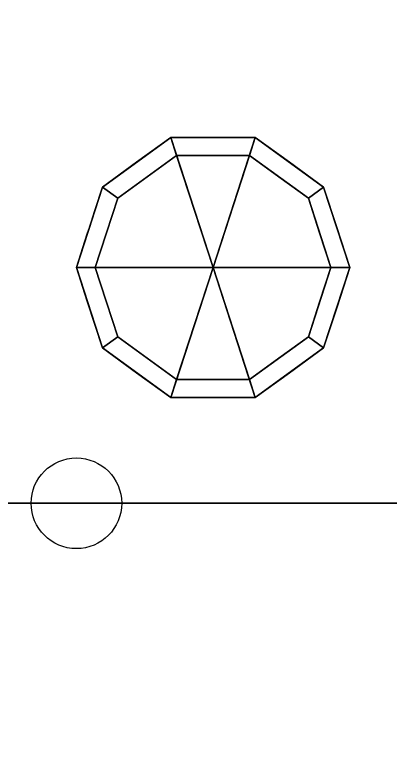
# Model space of a CAD drawing. Extents: x -1 to 1781, y -1098 to 1.
# Drawn here: x 353.9 to 433.6, y -697.8 to -541.4 of the extents above; entities that cross this region are included whole.
import ezdxf

# ---------------------------------------------------------------- set-up
doc = ezdxf.new("R2010")
doc.units = 0
doc.layers.add('IQ_200_3D', color=1, linetype='Continuous')
doc.layers.add('IQ_GRAY_3D', color=254, linetype='Continuous')

msp = doc.modelspace()

# ---------------------------------------------------------------- linework, layer by layer
at = {"layer": 'IQ_200_3D'}
msp.add_circle((367, -645, 799.66), 9.61, dxfattribs=at)

# ---------------------------------------------------------------- meshes
mesh = msp.add_polyface(dxfattribs=at)
corners = [(23, 0, 800), (23, -645, 800), (1757, -645, 800), (1757, 0, 800)]
mesh.append_faces([[corners[k] for k in face] for face in [(0, 1, 2, 3)]])
mesh = msp.add_polyface(dxfattribs=at)
corners = [(1757, -645, 150), (23, -645, 150), (23, 0, 150), (1757, 0, 150)]
mesh.append_faces([[corners[k] for k in face] for face in [(0, 1, 2, 3)]])
mesh = msp.add_polyface(dxfattribs=at)
corners = [(396, -595, 150), (425, -595, 150), (419.46, -577.95, 150), (404.96, -567.42, 150), (387.04, -567.42, 150), (372.54, -577.95, 150), (367, -595, 150)]
mesh.append_faces([[corners[k] for k in face] for face in [(0, 4, 5, 6)]], dxfattribs={"vtx0": -1})
mesh.append_faces([[corners[k] for k in face] for face in [(0, 3, 4)]], dxfattribs={"vtx0": -1, "vtx2": -1})
mesh.append_faces([[corners[k] for k in face] for face in [(0, 1, 2, 3)]], dxfattribs={"vtx3": -1})
mesh = msp.add_polyface(dxfattribs=at)
corners = [(367, -595, 150), (372.54, -577.95, 150), (387.04, -567.42, 150), (404.96, -567.42, 150), (419.46, -577.95, 150), (425, -595, 150), (425, -595, 25), (419.46, -577.95, 25), (404.96, -567.42, 25), (387.04, -567.42, 25), (372.54, -577.95, 25), (367, -595, 25), (412.21, -572.69, 150), (412.21, -572.69, 25), (422.23, -586.48, 25), (422.23, -586.48, 150), (396, -567.42, 150), (396, -567.42, 25), (379.79, -572.69, 25), (379.79, -572.69, 150), (369.31, -587.88, 25), (369.77, -586.48, 150), (370.93, -582.92, 25)]
mesh.append_faces([[corners[k] for k in face] for face in [(22, 1, 10), (1, 22, 21)]], dxfattribs={"vtx0": -1, "vtx1": -1})
mesh.append_faces([[corners[k] for k in face] for face in [(20, 0, 21)]], dxfattribs={"vtx0": -1, "vtx2": -1})
mesh.append_faces([[corners[k] for k in face] for face in [(22, 20, 21)]], dxfattribs={"vtx1": -1, "vtx2": -1})
mesh.append_faces([[corners[k] for k in face] for face in [(2, 16, 17, 9), (13, 8, 3, 12), (4, 15, 14, 7), (7, 13, 12, 4), (9, 18, 19, 2), (16, 3, 8, 17), (1, 19, 18, 10)]], dxfattribs={"vtx1": -1, "vtx3": -1})
mesh.append_faces([[corners[k] for k in face] for face in [(5, 6, 14, 15), (20, 11, 0)]], dxfattribs={"vtx2": -1})
mesh = msp.add_polyface(dxfattribs=at)
corners = [(367, -595, 25), (372.54, -577.95, 25), (387.04, -567.42, 25), (404.96, -567.42, 25), (419.46, -577.95, 25), (425, -595, 25), (421, -595, 25), (416.23, -580.31, 25), (403.73, -571.22, 25), (388.27, -571.22, 25), (375.77, -580.31, 25), (371, -595, 25)]
mesh.append_faces([[corners[k] for k in face] for face in [(10, 1, 2, 9)]], dxfattribs={"vtx0": -1, "vtx2": -1})
mesh.append_faces([[corners[k] for k in face] for face in [(6, 7, 4, 5)]], dxfattribs={"vtx1": -1})
mesh.append_faces([[corners[k] for k in face] for face in [(8, 9, 2, 3), (7, 8, 3, 4)]], dxfattribs={"vtx1": -1, "vtx3": -1})
mesh.append_faces([[corners[k] for k in face] for face in [(11, 0, 1, 10)]], dxfattribs={"vtx2": -1})
mesh = msp.add_polyface(dxfattribs=at)
corners = [(371, -595, 25), (375.77, -580.31, 25), (388.27, -571.22, 25), (403.73, -571.22, 25), (416.23, -580.31, 25), (421, -595, 25), (421, -595, 0), (416.23, -580.31, 0), (403.73, -571.22, 0), (388.27, -571.22, 0), (375.77, -580.31, 0), (371, -595, 0), (409.98, -575.76, 0), (409.98, -575.76, 25), (418.61, -587.65, 25), (418.61, -587.65, 0), (396, -571.22, 25), (396, -571.22, 0), (373.32, -587.87, 0), (373.39, -587.65, 25), (382.02, -575.76, 0), (382.02, -575.76, 25)]
mesh.append_faces([[corners[k] for k in face] for face in [(15, 14, 5, 6)]], dxfattribs={"vtx0": -1})
mesh.append_faces([[corners[k] for k in face] for face in [(7, 4, 14, 15), (9, 2, 16, 17), (8, 3, 13, 12), (12, 13, 4, 7), (19, 10, 18), (17, 16, 3, 8), (10, 19, 1), (18, 0, 19)]], dxfattribs={"vtx0": -1, "vtx2": -1})
mesh.append_faces([[corners[k] for k in face] for face in [(21, 2, 9, 20), (1, 21, 20, 10)]], dxfattribs={"vtx1": -1, "vtx3": -1})
mesh.append_faces([[corners[k] for k in face] for face in [(18, 11, 0)]], dxfattribs={"vtx2": -1})
mesh = msp.add_polyface(dxfattribs=at)
corners = [(371, -595, 0), (375.77, -580.31, 0), (388.27, -571.22, 0), (403.73, -571.22, 0), (416.23, -580.31, 0), (421, -595, 0), (396, -595, 0)]
mesh.append_faces([[corners[k] for k in face] for face in [(1, 2, 6, 0)]], dxfattribs={"vtx1": -1})
mesh.append_faces([[corners[k] for k in face] for face in [(2, 3, 6)]], dxfattribs={"vtx1": -1, "vtx2": -1})
mesh.append_faces([[corners[k] for k in face] for face in [(4, 5, 6, 3)]], dxfattribs={"vtx2": -1})
mesh = msp.add_polyface(dxfattribs=at)
corners = [(396, -595, 150), (367, -595, 150), (372.54, -612.05, 150), (387.04, -622.58, 150), (404.96, -622.58, 150), (419.46, -612.05, 150), (425, -595, 150)]
mesh.append_faces([[corners[k] for k in face] for face in [(0, 4, 5, 6)]], dxfattribs={"vtx0": -1})
mesh.append_faces([[corners[k] for k in face] for face in [(4, 0, 3)]], dxfattribs={"vtx0": -1, "vtx1": -1})
mesh.append_faces([[corners[k] for k in face] for face in [(0, 1, 2, 3)]], dxfattribs={"vtx3": -1})
mesh = msp.add_polyface(dxfattribs=at)
corners = [(425, -595, 150), (419.46, -612.05, 150), (404.96, -622.58, 150), (387.04, -622.58, 150), (372.54, -612.05, 150), (367, -595, 150), (367, -595, 25), (372.54, -612.05, 25), (387.04, -622.58, 25), (404.96, -622.58, 25), (419.46, -612.05, 25), (425, -595, 25), (369.31, -602.12, 150), (369.77, -603.52, 25), (379.79, -617.31, 25), (379.79, -617.31, 150), (396, -622.58, 150), (396, -622.58, 25), (412.21, -617.31, 25), (412.21, -617.31, 150), (422.69, -602.12, 25), (422.23, -603.52, 150), (370.93, -607.08, 150), (421.07, -607.08, 25)]
mesh.append_faces([[corners[k] for k in face] for face in [(6, 12, 5)]], dxfattribs={"vtx0": -1})
mesh.append_faces([[corners[k] for k in face] for face in [(23, 1, 10), (22, 7, 4), (7, 22, 13), (1, 23, 21)]], dxfattribs={"vtx0": -1, "vtx1": -1})
mesh.append_faces([[corners[k] for k in face] for face in [(12, 6, 13), (20, 0, 21)]], dxfattribs={"vtx0": -1, "vtx2": -1})
mesh.append_faces([[corners[k] for k in face] for face in [(22, 12, 13), (23, 20, 21)]], dxfattribs={"vtx1": -1, "vtx2": -1})
mesh.append_faces([[corners[k] for k in face] for face in [(15, 4, 7, 14), (3, 15, 14, 8), (17, 9, 2, 16), (19, 2, 9, 18), (18, 10, 1, 19), (16, 3, 8, 17)]], dxfattribs={"vtx1": -1, "vtx3": -1})
mesh.append_faces([[corners[k] for k in face] for face in [(20, 11, 0)]], dxfattribs={"vtx2": -1})
mesh = msp.add_polyface(dxfattribs=at)
corners = [(425, -595, 25), (419.46, -612.05, 25), (404.96, -622.58, 25), (387.04, -622.58, 25), (372.54, -612.05, 25), (367, -595, 25), (371, -595, 25), (375.77, -609.69, 25), (388.27, -618.78, 25), (403.73, -618.78, 25), (416.23, -609.69, 25), (421, -595, 25)]
mesh.append_faces([[corners[k] for k in face] for face in [(1, 10, 11, 0)]], dxfattribs={"vtx0": -1})
mesh.append_faces([[corners[k] for k in face] for face in [(3, 8, 9, 2), (2, 9, 10, 1)]], dxfattribs={"vtx0": -1, "vtx2": -1})
mesh.append_faces([[corners[k] for k in face] for face in [(3, 4, 7, 8)]], dxfattribs={"vtx1": -1, "vtx3": -1})
mesh.append_faces([[corners[k] for k in face] for face in [(4, 5, 6, 7)]], dxfattribs={"vtx3": -1})
mesh = msp.add_polyface(dxfattribs=at)
corners = [(421, -595, 25), (416.23, -609.69, 25), (403.73, -618.78, 25), (388.27, -618.78, 25), (375.77, -609.69, 25), (371, -595, 25), (371, -595, 0), (375.77, -609.69, 0), (388.27, -618.78, 0), (403.73, -618.78, 0), (416.23, -609.69, 0), (421, -595, 0), (373.32, -602.13, 0), (373.39, -602.35, 25), (382.02, -614.24, 25), (382.02, -614.24, 0), (396, -618.78, 25), (396, -618.78, 0), (418.68, -602.13, 0), (418.61, -602.35, 25), (409.98, -614.24, 25), (409.98, -614.24, 0)]
mesh.append_faces([[corners[k] for k in face] for face in [(7, 13, 12)]], dxfattribs={"vtx0": -1, "vtx1": -1})
mesh.append_faces([[corners[k] for k in face] for face in [(15, 14, 4, 7), (14, 15, 8, 3), (12, 13, 5), (9, 2, 16), (19, 10, 18), (10, 19, 1), (20, 21, 10, 1), (2, 9, 21, 20), (18, 0, 19)]], dxfattribs={"vtx0": -1, "vtx2": -1})
mesh.append_faces([[corners[k] for k in face] for face in [(4, 13, 7), (8, 17, 3)]], dxfattribs={"vtx1": -1, "vtx2": -1})
mesh.append_faces([[corners[k] for k in face] for face in [(16, 3, 17, 9)]], dxfattribs={"vtx1": -1, "vtx3": -1})
mesh.append_faces([[corners[k] for k in face] for face in [(5, 6, 12), (18, 11, 0)]], dxfattribs={"vtx2": -1})
mesh = msp.add_polyface(dxfattribs=at)
corners = [(421, -595, 0), (416.23, -609.69, 0), (403.73, -618.78, 0), (388.27, -618.78, 0), (375.77, -609.69, 0), (371, -595, 0), (396, -595, 0)]
mesh.append_faces([[corners[k] for k in face] for face in [(3, 6, 2)]], dxfattribs={"vtx0": -1, "vtx1": -1})
mesh.append_faces([[corners[k] for k in face] for face in [(1, 2, 6, 0)]], dxfattribs={"vtx1": -1})
mesh.append_faces([[corners[k] for k in face] for face in [(4, 5, 6, 3)]], dxfattribs={"vtx2": -1})
mesh = msp.add_polyface(dxfattribs=at)
corners = [(23, -645, 800), (23, -645, 150), (1757, -645, 150), (1757, -645, 800)]
mesh.append_faces([[corners[k] for k in face] for face in [(0, 1, 2, 3)]])
at = {"layer": 'IQ_GRAY_3D'}
mesh = msp.add_polyface(dxfattribs=at)
corners = [(0, 0, 840), (0, -700, 840), (1780, -700, 840), (1780, 0, 840)]
mesh.append_faces([[corners[k] for k in face] for face in [(0, 1, 2, 3)]])
mesh = msp.add_polyface(dxfattribs=at)
corners = [(1780, -700, 800), (0, -700, 800), (0, 0, 800), (1780, 0, 800)]
mesh.append_faces([[corners[k] for k in face] for face in [(0, 1, 2, 3)]])

doc.saveas('drawing.dxf')
